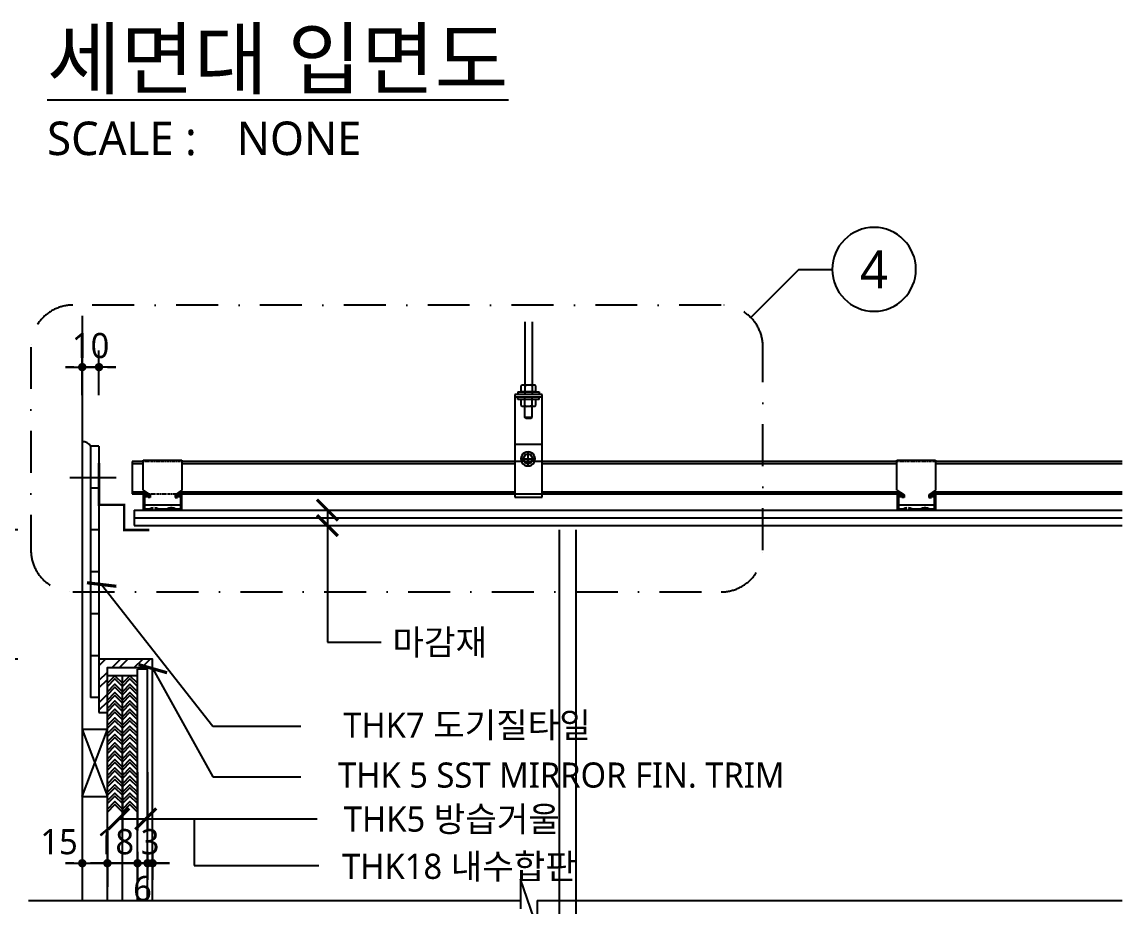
# Model space of a CAD drawing. Header units: millimetres. Extents: x 5 to 8415, y 10 to 5950.
# Drawn here: x 1299 to 2612, y 1717 to 2773 of the extents above; entities that cross this region are included whole.
import ezdxf
from ezdxf.enums import TextEntityAlignment as Align

# ---------------------------------------------------------------- set-up
doc = ezdxf.new("R2010")
doc.units = ezdxf.units.MM
doc.header["$LTSCALE"] = 100
doc.linetypes.add('DASHDOT', pattern=[1, 0.5, -0.25, 0, -0.25])
doc.linetypes.add('HIDDEN2', pattern=[0.1875, 0.125, -0.0625])
doc.layers.get('Defpoints').update_dxf_attribs({"color": 137})
for name, color, linetype in [('3TXT', 3, 'Continuous'), ('A-Leader', 6, 'Continuous'), ('a-TAG-1', 6, 'Continuous'), ('ANGLE', 3, 'Continuous'), ('DIM', 7, 'Continuous'), ('FIN', 5, 'Continuous'), ('FIN3', 3, 'Continuous'), ('FIN4', 4, 'Continuous'), ('FIN7', 7, 'Continuous'), ('MISC', 6, 'Continuous'), ('SYM-LEAD', 6, 'Continuous'), ('TAG', 6, 'Continuous'), ('TILE', 10, 'Continuous'), ('TXT', 3, 'Continuous'), ('WAL', 3, 'Continuous')]:
    doc.layers.add(name, color=color, linetype=linetype)
doc.styles.add('ARIAL', font='malgun.ttf')
doc.styles.add('굴림체(옥산)', font='malgun.ttf')
doc.styles.add('맑은고딕', font='malgun.ttf')
doc.styles.add('스타일1', font='malgun.ttf')
doc.styles.add('스타일2', font='malgun.ttf')
doc.dimstyles.new('CJA-1', dxfattribs={"dimscale": 50, "dimtxt": 3, "dimasz": 1, "dimexe": 2, "dimexo": 3, "dimgap": 1, "dimtad": 1, "dimdec": 0, "dimdsep": 46, "dimlunit": 6, "dimtxsty": '굴림체(옥산)', "dimblk": 'CJDOT', "dimcen": 0.09, "dimclrd": 256, "dimclre": 256, "dimclrt": 3, "dimazin": 2, "dimtfac": 1, "dimtdec": 0, "dimtix": 1, "dimtmove": 2, "dimatfit": 3, "dimldrblk": 'CJDOT', "dimfxl": 1, "dimtolj": 1, "dimtzin": 0, "dimarcsym": 0})
doc.dimstyles.new('DIM-QD 1', dxfattribs={"dimtxt": 3, "dimasz": 1.5, "dimexe": 1, "dimexo": 0, "dimgap": 1, "dimtad": 1, "dimdec": 3, "dimdsep": 46, "dimtxsty": 'ARIAL', "dimblk1": 'ARCHTICK', "dimblk2": 'ARCHTICK', "dimsah": 1, "dimcen": 0, "dimclrd": 256, "dimclre": 256, "dimclrt": 3, "dimazin": 2, "dimtfac": 1, "dimtdec": 3, "dimtix": 1, "dimtmove": 2, "dimatfit": 3, "dimldrblk": 'ARCHTICK', "dimfxl": 1, "dimtolj": 1, "dimtzin": 0, "dimarcsym": 0})

# ---------------------------------------------------------------- blocks, each defined once
blk = doc.blocks.new('CJDOT')
blk.add_line((-2, 0), (2, 0))
at = {"const_width": 0.5}
blk.add_lwpolyline([(-0.25, 0, 1), (0.25, 0, 1)], format="xyb", close=True, dxfattribs=at)
blk = doc.blocks.new('*D14')
at = {"layer": 'Defpoints', "color": 0, "transparency": 16777216}
for p in [(1160.7, 2012.5), (1323.6, 2012.5), (1339.5, 1448.6)]:
    blk.add_point(p, dxfattribs=at)
at = {"layer": 'DIM', "lineweight": -2, "transparency": 16777216}
for p, q in [((1293.6, 2012.5), (1140.7, 2012.5)), ((1160.7, 1458.6), (1160.7, 2002.5)), ((1309.5, 1448.6), (1140.7, 1448.6))]:
    blk.add_line(p, q, dxfattribs=at)
at = {"layer": 'DIM', "lineweight": -2, "transparency": 16777216, "xscale": 10, "yscale": 10, "zscale": 10}
for p, rotation in [((1160.7, 2012.5), 90), ((1160.7, 1448.6), 270)]:
    blk.add_blockref('CJDOT', p, dxfattribs=dict(at, rotation=rotation))
at = {"layer": 'DIM', "color": 3, "transparency": 16777216, "insert": (1135.5, 1730.6), "char_height": 30, "attachment_point": 5, "rotation": 90, "style": '맑은고딕'}
blk.add_mtext('\\A1;VAR.', dxfattribs=at)
blk = doc.blocks.new('*D16')
at = {"layer": 'Defpoints', "color": 0, "transparency": 16777216}
for p in [(1390.6, 2360.9), (1370.6, 2297.4), (1390.6, 2297.4)]:
    blk.add_point(p, dxfattribs=at)
at = {"layer": 'DIM', "lineweight": -2, "transparency": 16777216}
for p, q in [((1370.6, 2327.4), (1370.6, 2380.9)), ((1390.6, 2327.4), (1390.6, 2380.9)), ((1360.6, 2360.9), (1350.6, 2360.9)), ((1370.6, 2360.9), (1390.6, 2360.9)), ((1400.6, 2360.9), (1410.6, 2360.9))]:
    blk.add_line(p, q, dxfattribs=at)
at = {"layer": 'DIM', "lineweight": -2, "transparency": 16777216, "xscale": 10, "yscale": 10, "zscale": 10}
blk.add_blockref('CJDOT', (1370.6, 2360.9), dxfattribs=at)
at = {"layer": 'DIM', "lineweight": -2, "transparency": 16777216, "xscale": 10, "yscale": 10, "zscale": 10, "rotation": 180}
blk.add_blockref('CJDOT', (1390.6, 2360.9), dxfattribs=at)
at = {"layer": 'DIM', "color": 3, "transparency": 16777216, "insert": (1380.6, 2386.4), "char_height": 30, "attachment_point": 5, "style": '맑은고딕'}
blk.add_mtext('\\A1;10', dxfattribs=at)
blk = doc.blocks.new('*D51')
at = {"layer": 'Defpoints', "color": 0, "transparency": 16777216}
for p in [(1323.6, 2166.5), (1160.7, 2012.5), (1323.6, 2012.5)]:
    blk.add_point(p, dxfattribs=at)
at = {"layer": 'DIM', "lineweight": -2, "transparency": 16777216}
for p, q in [((1293.6, 2166.5), (1140.7, 2166.5)), ((1160.7, 2156.5), (1160.7, 2022.5)), ((1293.6, 2012.5), (1140.7, 2012.5))]:
    blk.add_line(p, q, dxfattribs=at)
at = {"layer": 'DIM', "lineweight": -2, "transparency": 16777216, "xscale": 10, "yscale": 10, "zscale": 10}
for p, rotation in [((1160.7, 2166.5), 90), ((1160.7, 2012.5), 270)]:
    blk.add_blockref('CJDOT', p, dxfattribs=dict(at, rotation=rotation))
at = {"layer": 'DIM', "color": 3, "transparency": 16777216, "insert": (1135.5, 2089.5), "char_height": 30, "attachment_point": 5, "rotation": 90, "style": '맑은고딕'}
blk.add_mtext('\\A1;VAR.', dxfattribs=at)
blk = doc.blocks.new('*D55')
at = {"layer": 'Defpoints', "color": 0, "transparency": 16777216}
for p in [(1370.6, 1812.3), (1400.6, 1812.3), (1400.6, 1768.8)]:
    blk.add_point(p, dxfattribs=at)
at = {"layer": 'DIM', "lineweight": -2, "transparency": 16777216}
for p, q in [((1370.6, 1782.3), (1370.6, 1748.8)), ((1400.6, 1782.3), (1400.6, 1748.8)), ((1360.6, 1768.8), (1350.6, 1768.8)), ((1370.6, 1768.8), (1400.6, 1768.8)), ((1410.6, 1768.8), (1420.6, 1768.8))]:
    blk.add_line(p, q, dxfattribs=at)
at = {"layer": 'DIM', "lineweight": -2, "transparency": 16777216, "xscale": 10, "yscale": 10, "zscale": 10}
blk.add_blockref('CJDOT', (1370.6, 1768.8), dxfattribs=at)
at = {"layer": 'DIM', "lineweight": -2, "transparency": 16777216, "xscale": 10, "yscale": 10, "zscale": 10, "rotation": 180}
blk.add_blockref('CJDOT', (1400.6, 1768.8), dxfattribs=at)
at = {"layer": 'DIM', "color": 3, "transparency": 16777216, "insert": (1342.9, 1794.3), "char_height": 30, "attachment_point": 5, "style": '맑은고딕'}
blk.add_mtext('\\A1;15', dxfattribs=at)
blk = doc.blocks.new('*D56')
at = {"layer": 'Defpoints', "color": 0, "transparency": 16777216}
for p in [(1400.6, 1812.3), (1436.6, 1812.3), (1400.6, 1768.8)]:
    blk.add_point(p, dxfattribs=at)
at = {"layer": 'DIM', "lineweight": -2, "transparency": 16777216}
for p, q in [((1400.6, 1782.3), (1400.6, 1748.8)), ((1436.6, 1782.3), (1436.6, 1748.8)), ((1390.6, 1768.8), (1380.6, 1768.8)), ((1436.6, 1768.8), (1400.6, 1768.8)), ((1446.6, 1768.8), (1456.6, 1768.8))]:
    blk.add_line(p, q, dxfattribs=at)
at = {"layer": 'DIM', "lineweight": -2, "transparency": 16777216, "xscale": 10, "yscale": 10, "zscale": 10}
blk.add_blockref('CJDOT', (1400.6, 1768.8), dxfattribs=at)
at = {"layer": 'DIM', "lineweight": -2, "transparency": 16777216, "xscale": 10, "yscale": 10, "zscale": 10, "rotation": 180}
blk.add_blockref('CJDOT', (1436.6, 1768.8), dxfattribs=at)
at = {"layer": 'DIM', "color": 3, "transparency": 16777216, "insert": (1410.2, 1794.3), "char_height": 30, "attachment_point": 5, "style": '맑은고딕'}
blk.add_mtext('\\A1;18', dxfattribs=at)
blk = doc.blocks.new('*D57')
at = {"layer": 'Defpoints', "color": 0, "transparency": 16777216}
for p in [(1436.6, 1812.3), (1448.6, 1812.3), (1448.6, 1768.8)]:
    blk.add_point(p, dxfattribs=at)
at = {"layer": 'DIM', "lineweight": -2, "transparency": 16777216}
for p, q in [((1436.6, 1782.3), (1436.6, 1748.8)), ((1448.6, 1782.3), (1448.6, 1748.8)), ((1426.6, 1768.8), (1416.6, 1768.8)), ((1436.6, 1768.8), (1448.6, 1768.8)), ((1458.6, 1768.8), (1468.6, 1768.8))]:
    blk.add_line(p, q, dxfattribs=at)
at = {"layer": 'DIM', "lineweight": -2, "transparency": 16777216, "xscale": 10, "yscale": 10, "zscale": 10}
blk.add_blockref('CJDOT', (1436.6, 1768.8), dxfattribs=at)
at = {"layer": 'DIM', "lineweight": -2, "transparency": 16777216, "xscale": 10, "yscale": 10, "zscale": 10, "rotation": 180}
blk.add_blockref('CJDOT', (1448.6, 1768.8), dxfattribs=at)
at = {"layer": 'DIM', "color": 3, "transparency": 16777216, "insert": (1442.6, 1738.4), "char_height": 30, "attachment_point": 5, "style": '맑은고딕'}
blk.add_mtext('\\A1;6', dxfattribs=at)
blk = doc.blocks.new('*D58')
at = {"layer": 'Defpoints', "color": 0, "transparency": 16777216}
for p in [(1448.6, 1812.3), (1454.6, 1812.3), (1448.6, 1768.8)]:
    blk.add_point(p, dxfattribs=at)
at = {"layer": 'DIM', "lineweight": -2, "transparency": 16777216}
for p, q in [((1448.6, 1782.3), (1448.6, 1748.8)), ((1454.6, 1782.3), (1454.6, 1748.8)), ((1438.6, 1768.8), (1428.6, 1768.8)), ((1454.6, 1768.8), (1448.6, 1768.8)), ((1464.6, 1768.8), (1474.6, 1768.8))]:
    blk.add_line(p, q, dxfattribs=at)
at = {"layer": 'DIM', "lineweight": -2, "transparency": 16777216, "xscale": 10, "yscale": 10, "zscale": 10}
blk.add_blockref('CJDOT', (1448.6, 1768.8), dxfattribs=at)
at = {"layer": 'DIM', "lineweight": -2, "transparency": 16777216, "xscale": 10, "yscale": 10, "zscale": 10, "rotation": 180}
blk.add_blockref('CJDOT', (1454.6, 1768.8), dxfattribs=at)
at = {"layer": 'DIM', "color": 3, "transparency": 16777216, "insert": (1451.6, 1794.3), "char_height": 30, "attachment_point": 5, "style": '맑은고딕'}
blk.add_mtext('\\A1;3', dxfattribs=at)
blk = doc.blocks.new('dwgtitle')
at = {"layer": '3TXT', "color": 3, "style": '스타일1'}
blk.add_text('SCALE :', height=400, dxfattribs=at).set_placement((523758, 1042197))
for tag, p, height in [('%%UTITLE', (523758, 1042996), 700), ('1/100', (526022, 1042197), 400)]:
    blk.add_attdef(tag, p, '', height=height, dxfattribs=at)
at = {"layer": '3TXT', "color": 6, "style": '스타일2'}
blk.add_attdef('A', text='', height=1000, dxfattribs=at).set_placement((523022, 1042837), align=Align.MIDDLE)
blk = doc.blocks.new('T-8')
at = {"layer": 'TAG', "color": 2}
blk.add_circle((0, 0), 5, dxfattribs=at)
at = {"layer": 'TAG', "color": 3, "style": '스타일1'}
blk.add_attdef('1', text='', height=4.5, dxfattribs=at).set_placement((0, 0), align=Align.MIDDLE)
blk = doc.blocks.new('_ArchTick')
at = {"color": 0, "linetype": 'ByBlock', "const_width": 0.15}
blk.add_lwpolyline([(-0.5, -0.5), (0.5, 0.5)], dxfattribs=at)

msp = doc.modelspace()

# ---------------------------------------------------------------- hatches: boundary and pattern name
at = {"layer": 'FIN'}
h = msp.add_hatch(dxfattribs=at)
h.set_pattern_fill('ANSI32', color=256, scale=50, style=0)
h.set_pattern_definition([(45, (-4276.436, -153.469), (-13.25825, 13.25825), []), (45, (-4267.598, -153.469), (-13.25825, 13.25825), [])])
h.paths.add_polyline_path([(1390.6094, 2012.5056), (1390.6094, 1948.5056), (1400.6094, 1948.5056), (1400.6094, 2002.5056), (1454.6094, 2002.5056), (1454.6094, 2012.5056)])

# ---------------------------------------------------------------- linework, layer by layer
at = {"layer": 'A-Leader', "ltscale": 0.2}
for p, q in [((1416.3402, 1821.7407), (1504.2093, 1821.7407)), ((1504.2093, 1821.7407), (1504.2093, 1766.2605)), ((1504.2093, 1766.2605), (1652.9459, 1766.2605))]:
    msp.add_line(p, q, dxfattribs=at)
at = {"layer": 'a-TAG-1', "color": 2, "ltscale": 0.2}
msp.add_lwpolyline([(2168.6967, 2420.244), (2226.0201, 2477.5905), (2266.0201, 2477.5905)], dxfattribs=at)
at = {"layer": 'ANGLE'}
for p, q in [((1432.5881, 2190.1522), (2612.0637, 2190.1522)), ((1432.5881, 2180.9289), (2612.0637, 2180.9289)), ((1432.5881, 2171.7056), (2612.0637, 2171.7056))]:
    msp.add_line(p, q, dxfattribs=at)
at = {"layer": 'FIN'}
for p, q in [((1380.6094, 2266.5056), (1380.6094, 1966.5056)), ((1390.6094, 2266.5056), (1380.6094, 2266.5056)), ((1390.6094, 2266.5056), (1390.6094, 1966.5056)), ((1390.6094, 2216.5056), (1380.6094, 2216.5056)), ((1390.6094, 2166.5056), (1380.6094, 2166.5056)), ((1939.9737, 2166.5056), (1939.9737, 505.7283)), ((1959.9737, 2166.5056), (1959.9737, 505.7283)), ((1390.6094, 2116.5056), (1380.6094, 2116.5056)), ((1390.6094, 2066.5056), (1380.6094, 2066.5056)), ((1390.6094, 2016.5056), (1380.6094, 2016.5056)), ((1448.6094, 2000.5056), (1436.6094, 2000.5056)), ((1390.6094, 1966.5056), (1380.6094, 1966.5056))]:
    msp.add_line(p, q, dxfattribs=at)
at = {"layer": 'FIN3'}
msp.add_line((1432.5881, 2190.1522), (1432.5881, 2171.7056), dxfattribs=at)
at = {"layer": 'FIN4'}
for p, q in [((1430.3036, 2248.2986), (1430.3036, 2209.4637)), ((1443.3663, 2248.2986), (1430.3036, 2248.2986)), ((1887.0026, 2248.2986), (1489.5798, 2248.2986)), ((2343.3663, 2248.2986), (1919.624, 2248.2986)), ((2612.0637, 2248.2986), (2389.5798, 2248.2986)), ((1430.3036, 2245.8626), (1443.3663, 2245.8626)), ((1489.5798, 2245.8626), (1887.0026, 2245.8626)), ((1919.624, 2245.8626), (2343.3663, 2245.8626)), ((2389.5798, 2245.8626), (2612.0637, 2245.8626)), ((1430.3036, 2211.935), (1446.6496, 2211.935)), ((1430.3036, 2209.4637), (1450.5331, 2209.4637)), ((1443.4722, 2209.4637), (1443.4722, 2190.0463)), ((1448.5913, 2209.4637), (1443.4722, 2209.4637)), ((1445.0256, 2207.9456), (1445.0256, 2191.5997)), ((1448.0618, 2207.9456), (1445.0256, 2207.9456)), ((1450.5331, 2205.4743), (1448.0618, 2207.9456)), ((1451.5569, 2206.4982), (1448.5913, 2209.4637)), ((1450.5331, 2205.4743), (1451.5569, 2206.4982)), ((1484.6725, 2209.4637), (1481.7069, 2206.4982)), ((1481.7069, 2206.4982), (1482.7308, 2205.4743)), ((1482.7308, 2209.4637), (1887.1085, 2209.4637)), ((1485.1668, 2207.9456), (1482.7308, 2205.4743)), ((1489.6857, 2209.4637), (1484.6725, 2209.4637)), ((1488.1323, 2207.9456), (1485.1668, 2207.9456)), ((1486.5083, 2211.935), (1887.1085, 2211.935)), ((1488.1323, 2191.5997), (1488.1323, 2207.9456)), ((1489.6857, 2190.0463), (1489.6857, 2209.4637)), ((1919.624, 2211.935), (2346.7029, 2211.935)), ((1919.624, 2209.4637), (2350.5956, 2209.4637)), ((2343.4722, 2209.4637), (2343.4722, 2190.0463)), ((2348.5913, 2209.4637), (2343.4722, 2209.4637)), ((2345.0256, 2207.9456), (2345.0256, 2191.5997)), ((2348.0618, 2207.9456), (2345.0256, 2207.9456)), ((2350.5331, 2205.4743), (2348.0618, 2207.9456)), ((2351.5569, 2206.4982), (2348.5913, 2209.4637)), ((2350.5331, 2205.4743), (2351.5569, 2206.4982)), ((2384.6725, 2209.4637), (2381.7069, 2206.4982)), ((2381.7069, 2206.4982), (2382.7308, 2205.4743)), ((2385.1668, 2207.9456), (2382.7308, 2205.4743)), ((2382.7601, 2209.4637), (2612.0637, 2209.4637)), ((2389.6857, 2209.4637), (2384.6725, 2209.4637)), ((2388.1323, 2207.9456), (2385.1668, 2207.9456)), ((2386.6099, 2211.935), (2612.0637, 2211.935)), ((2388.1323, 2191.5997), (2388.1323, 2207.9456)), ((2389.6857, 2190.0463), (2389.6857, 2209.4637)), ((1443.4722, 2190.0463), (1451.5569, 2190.0463)), ((1445.0256, 2191.5997), (1451.5569, 2191.5997)), ((1453.2868, 2192.4117), (1451.5569, 2191.5997)), ((1453.2868, 2190.8583), (1451.5569, 2190.0463)), ((1455.2286, 2192.8), (1453.2868, 2192.4117)), ((1455.2286, 2191.2819), (1453.2868, 2190.8583)), ((1459.1121, 2192.4117), (1457.1703, 2192.8)), ((1459.1121, 2190.8583), (1457.1703, 2191.2819)), ((1460.9479, 2191.5997), (1459.1121, 2192.4117)), ((1460.9479, 2190.0463), (1459.1121, 2190.8583)), ((1460.9479, 2191.5997), (1472.21, 2191.5997)), ((1460.9479, 2190.0463), (1472.21, 2190.0463)), ((1473.9399, 2192.4117), (1472.21, 2191.5997)), ((1473.9399, 2190.8583), (1472.21, 2190.0463)), ((1475.8817, 2192.8), (1473.9399, 2192.4117)), ((1475.8817, 2191.2819), (1473.9399, 2190.8583)), ((1477.8234, 2192.8), (1475.8817, 2192.8)), ((1477.8234, 2191.2819), (1475.8817, 2191.2819)), ((1479.7652, 2192.4117), (1477.8234, 2192.8)), ((1479.7652, 2190.8583), (1477.8234, 2191.2819)), ((1481.601, 2191.5997), (1479.7652, 2192.4117)), ((1481.601, 2190.0463), (1479.7652, 2190.8583)), ((1481.601, 2191.5997), (1488.1323, 2191.5997)), ((1481.601, 2190.0463), (1489.6857, 2190.0463)), ((2343.4722, 2190.0463), (2351.5569, 2190.0463)), ((2345.0256, 2191.5997), (2351.5569, 2191.5997)), ((2353.2868, 2192.4117), (2351.5569, 2191.5997)), ((2353.2868, 2190.8583), (2351.5569, 2190.0463)), ((2355.2286, 2192.8), (2353.2868, 2192.4117)), ((2355.2286, 2191.2819), (2353.2868, 2190.8583)), ((2359.1121, 2192.4117), (2357.1703, 2192.8)), ((2359.1121, 2190.8583), (2357.1703, 2191.2819)), ((2360.9479, 2191.5997), (2359.1121, 2192.4117)), ((2360.9479, 2190.0463), (2359.1121, 2190.8583)), ((2360.9479, 2191.5997), (2372.21, 2191.5997)), ((2360.9479, 2190.0463), (2372.21, 2190.0463)), ((2373.9399, 2192.4117), (2372.21, 2191.5997)), ((2373.9399, 2190.8583), (2372.21, 2190.0463)), ((2375.8817, 2192.8), (2373.9399, 2192.4117)), ((2375.8817, 2191.2819), (2373.9399, 2190.8583)), ((2377.8234, 2192.8), (2375.8817, 2192.8)), ((2377.8234, 2191.2819), (2375.8817, 2191.2819)), ((2379.7652, 2192.4117), (2377.8234, 2192.8)), ((2379.7652, 2190.8583), (2377.8234, 2191.2819)), ((2381.601, 2191.5997), (2379.7652, 2192.4117)), ((2381.601, 2190.0463), (2379.7652, 2190.8583)), ((2381.601, 2191.5997), (2388.1323, 2191.5997)), ((2381.601, 2190.0463), (2389.6857, 2190.0463))]:
    msp.add_line(p, q, dxfattribs=at)
at = {"layer": 'FIN7'}
for p, q in [((1898.8649, 2414.8279), (1898.8649, 2339.7725)), ((1907.8676, 2414.8279), (1907.8676, 2339.7725)), ((1895.6875, 2339.7725), (1894.346, 2338.5722)), ((1894.346, 2338.5722), (1894.346, 2331.7231)), ((1895.6875, 2339.7725), (1897.5234, 2339.7725)), ((1897.5234, 2339.7725), (1909.1738, 2339.7725)), ((1897.5234, 2339.7725), (1898.8649, 2338.5722)), ((1898.8649, 2338.5722), (1901.5128, 2339.7725)), ((1898.8649, 2338.5722), (1898.8649, 2331.7231)), ((1907.8676, 2338.5722), (1905.2197, 2339.7725)), ((1909.1738, 2339.7725), (1907.8676, 2338.5722)), ((1907.8676, 2338.5722), (1907.8676, 2331.7231)), ((1909.1738, 2339.7725), (1911.045, 2339.7725)), ((1912.3512, 2338.5722), (1911.045, 2339.7725)), ((1912.3512, 2331.7231), (1912.3512, 2338.5722)), ((1887.0026, 2328.3339), (1887.0026, 2205.6862)), ((1919.7299, 2328.3339), (1887.0026, 2328.3339)), ((1887.0026, 2325.4742), (1919.624, 2325.4742)), ((1890.6037, 2331.5113), (1890.6037, 2328.7575)), ((1890.6037, 2331.5113), (1916.1288, 2331.5113)), ((1890.6037, 2328.7575), (1916.1288, 2328.7575)), ((1890.6037, 2322.2968), (1890.6037, 2325.0506)), ((1916.1288, 2325.0506), (1890.6037, 2325.0506)), ((1894.346, 2331.7231), (1912.3512, 2331.7231)), ((1898.8649, 2331.7231), (1898.8649, 2328.3339)), ((1898.8649, 2322.085), (1898.8649, 2325.4742)), ((1907.8676, 2331.7231), (1907.8676, 2328.3339)), ((1907.8676, 2322.085), (1907.8676, 2325.4742)), ((1916.1288, 2331.5113), (1916.1288, 2328.7575)), ((1916.1288, 2322.2968), (1916.1288, 2325.0506)), ((1919.7299, 2205.6862), (1919.7299, 2328.3339)), ((1916.1288, 2322.2968), (1890.6037, 2322.2968)), ((1894.346, 2322.085), (1894.346, 2315.2712)), ((1912.3512, 2322.085), (1894.346, 2322.085)), ((1894.346, 2315.2712), (1895.6875, 2314.0356)), ((1897.5234, 2314.0356), (1895.6875, 2314.0356)), ((1897.5234, 2314.0356), (1898.8649, 2315.2712)), ((1909.1738, 2314.0356), (1897.5234, 2314.0356)), ((1898.8649, 2315.2712), (1898.8649, 2322.085)), ((1898.8649, 2315.2712), (1901.5128, 2314.0356)), ((1898.8649, 2300.9376), (1898.8649, 2314.0356)), ((1907.8676, 2315.2712), (1905.2197, 2314.0356)), ((1907.8676, 2315.2712), (1907.8676, 2322.085)), ((1909.1738, 2314.0356), (1907.8676, 2315.2712)), ((1907.8676, 2300.9376), (1907.8676, 2314.0356)), ((1911.045, 2314.0356), (1909.1738, 2314.0356)), ((1911.045, 2314.0356), (1912.3512, 2315.2712)), ((1912.3512, 2315.2712), (1912.3512, 2322.085)), ((1907.8676, 2300.9376), (1898.8649, 2300.9376)), ((1900.383, 2299.4195), (1898.8649, 2300.9376)), ((1906.3142, 2299.4195), (1900.383, 2299.4195)), ((1906.3142, 2299.4195), (1907.8676, 2300.9376)), ((1887.0026, 2268.7399), (1919.624, 2268.7399)), ((1900.7008, 2259.5608), (1898.6531, 2258.7488)), ((1902.8543, 2259.7726), (1900.7008, 2259.5608)), ((1905.0079, 2259.5608), (1902.8543, 2259.7726)), ((1902.8543, 2243.815), (1902.8543, 2259.1371)), ((1907.0556, 2258.7488), (1905.0079, 2259.5608)), ((1443.3663, 2250.0286), (1489.5798, 2250.0286)), ((1443.3663, 2214.0533), (1443.3663, 2250.0286)), ((1489.5798, 2250.0286), (1489.5798, 2213.8415)), ((1919.624, 2248.2986), (1887.0026, 2248.2986)), ((1894.6637, 2253.5237), (1894.4519, 2251.3701)), ((1894.4519, 2251.3701), (1894.6637, 2249.2166)), ((1895.511, 2255.5714), (1894.6637, 2253.5237)), ((1894.6637, 2249.2166), (1895.511, 2247.1689)), ((1895.1933, 2251.4761), (1910.5154, 2251.4761)), ((1896.8173, 2257.4072), (1895.511, 2255.5714)), ((1895.511, 2247.1689), (1896.8173, 2245.3331)), ((1898.6531, 2258.7488), (1896.8173, 2257.4072)), ((1899.8888, 2256.5952), (1896.8173, 2251.3701)), ((1896.8173, 2251.3701), (1899.8888, 2246.1451)), ((1905.8199, 2256.5952), (1899.8888, 2256.5952)), ((1899.8888, 2246.1451), (1905.8199, 2246.1451)), ((1908.8914, 2251.3701), (1905.8199, 2256.5952)), ((1905.8199, 2246.1451), (1908.8914, 2251.3701)), ((1908.8914, 2257.4072), (1907.0556, 2258.7488)), ((1910.1977, 2255.5714), (1908.8914, 2257.4072)), ((1908.8914, 2245.3331), (1910.1977, 2247.1689)), ((1911.045, 2253.5237), (1910.1977, 2255.5714)), ((1910.1977, 2247.1689), (1911.045, 2249.2166)), ((1911.2568, 2251.3701), (1911.045, 2253.5237)), ((1911.045, 2249.2166), (1911.2568, 2251.3701)), ((2343.3663, 2250.0286), (2389.5798, 2250.0286)), ((2343.3663, 2214.0533), (2343.3663, 2250.0286)), ((2389.5798, 2250.0286), (2389.5798, 2213.8415)), ((1896.8173, 2245.3331), (1898.6531, 2244.0268)), ((1898.6531, 2244.0268), (1900.7008, 2243.1795)), ((1900.7008, 2243.1795), (1902.8543, 2243.003)), ((1902.8543, 2243.003), (1905.0079, 2243.1795)), ((1905.0079, 2243.1795), (1907.0556, 2244.0268)), ((1907.0556, 2244.0268), (1908.8914, 2245.3331)), ((1443.3663, 2214.0533), (1451.8747, 2208.6517)), ((1451.8747, 2208.6517), (1451.8747, 2205.1566)), ((1489.5798, 2213.8415), (1481.4951, 2208.6517)), ((1481.4951, 2208.6517), (1481.4951, 2205.1566)), ((1887.1085, 2209.4637), (1919.624, 2209.4637)), ((2343.3663, 2214.0533), (2351.8747, 2208.6517)), ((2351.8747, 2208.6517), (2351.8747, 2205.1566)), ((2389.5798, 2213.8415), (2381.4951, 2208.6517)), ((2381.4951, 2208.6517), (2381.4951, 2205.1566)), ((1449.1209, 2205.898), (1445.0256, 2205.898)), ((1445.0256, 2196.4717), (1488.1323, 2196.4717)), ((1449.1209, 2205.1566), (1449.1209, 2205.898)), ((1451.8747, 2205.1566), (1449.1209, 2205.1566)), ((1481.4951, 2205.1566), (1484.4607, 2205.1566)), ((1484.4607, 2206.2863), (1488.1323, 2206.2863)), ((1484.4607, 2205.1566), (1484.4607, 2206.2863)), ((1887.0026, 2205.6862), (1919.7299, 2205.6862)), ((2349.1209, 2205.898), (2345.0256, 2205.898)), ((2345.0256, 2196.4717), (2388.1323, 2196.4717)), ((2349.1209, 2205.1566), (2349.1209, 2205.898)), ((2351.8747, 2205.1566), (2349.1209, 2205.1566)), ((2381.4951, 2205.1566), (2384.4607, 2205.1566)), ((2384.4607, 2206.2863), (2388.1323, 2206.2863)), ((2384.4607, 2205.1566), (2384.4607, 2206.2863))]:
    msp.add_line(p, q, dxfattribs=at)
at = {"layer": 'FIN7', "linetype": 'HIDDEN2', "ltscale": 0.1}
for p, q in [((1489.5798, 2248.2986), (1443.3663, 2248.2986)), ((2389.5798, 2248.2986), (2343.3663, 2248.2986)), ((1450.5331, 2209.4637), (1482.7308, 2209.4637)), ((2350.5331, 2209.4637), (2350.5956, 2209.4637))]:
    msp.add_line(p, q, dxfattribs=at)
at = {"layer": 'MISC'}
msp.add_line((1355.9533, 2229.3324), (1411.1556, 2229.3324), dxfattribs=at)
at = {"layer": 'MISC', "const_width": 3}
msp.add_lwpolyline([(1390.6094, 2246.5056), (1390.6094, 2196.5056), (1420.6094, 2196.5056), (1420.6094, 2166.5056), (1450.6094, 2166.5056)], dxfattribs=at)
at = {"layer": 'TAG', "color": 2, "linetype": 'DASHDOT'}
msp.add_lwpolyline([(1309.3165, 2384.8886), (1309.3165, 2142.602, 0.414213562), (1359.3165, 2092.602), (2133.3413, 2092.602, 0.414213562), (2183.3413, 2142.602), (2183.3413, 2384.8886, 0.414213562), (2133.3413, 2434.8886), (1359.3165, 2434.8886, 0.414213562)], format="xyb", close=True, dxfattribs=at)
at = {"layer": 'TILE'}
msp.add_line((1436.6094, 1992.5056), (1400.6094, 1992.5056), dxfattribs=at)
for points in [[(1400.6094, 1983.5056), (1409.6094, 1992.5056), (1418.6094, 1983.5056)], [(1400.6094, 1979.9056), (1409.6094, 1988.9056), (1418.6094, 1979.9056)], [(1436.6094, 1983.5056), (1427.6094, 1992.5056), (1418.6094, 1983.5056)], [(1436.6094, 1979.9056), (1427.6094, 1988.9056), (1418.6094, 1979.9056)], [(1400.6094, 1973.5056), (1409.6094, 1982.5056), (1418.6094, 1973.5056)], [(1400.6094, 1969.9056), (1409.6094, 1978.9056), (1418.6094, 1969.9056)], [(1400.6094, 1963.5056), (1409.6094, 1972.5056), (1418.6094, 1963.5056)], [(1436.6094, 1973.5056), (1427.6094, 1982.5056), (1418.6094, 1973.5056)], [(1436.6094, 1969.9056), (1427.6094, 1978.9056), (1418.6094, 1969.9056)], [(1436.6094, 1963.5056), (1427.6094, 1972.5056), (1418.6094, 1963.5056)], [(1400.6094, 1959.9056), (1409.6094, 1968.9056), (1418.6094, 1959.9056)], [(1400.6094, 1953.5056), (1409.6094, 1962.5056), (1418.6094, 1953.5056)], [(1400.6094, 1949.9056), (1409.6094, 1958.9056), (1418.6094, 1949.9056)], [(1436.6094, 1959.9056), (1427.6094, 1968.9056), (1418.6094, 1959.9056)], [(1436.6094, 1953.5056), (1427.6094, 1962.5056), (1418.6094, 1953.5056)], [(1436.6094, 1949.9056), (1427.6094, 1958.9056), (1418.6094, 1949.9056)], [(1400.6094, 1943.5056), (1409.6094, 1952.5056), (1418.6094, 1943.5056)], [(1400.6094, 1939.9056), (1409.6094, 1948.9056), (1418.6094, 1939.9056)], [(1436.6094, 1943.5056), (1427.6094, 1952.5056), (1418.6094, 1943.5056)], [(1436.6094, 1939.9056), (1427.6094, 1948.9056), (1418.6094, 1939.9056)], [(1400.6094, 1933.5056), (1409.6094, 1942.5056), (1418.6094, 1933.5056)], [(1400.6094, 1929.9056), (1409.6094, 1938.9056), (1418.6094, 1929.9056)], [(1400.6094, 1923.5056), (1409.6094, 1932.5056), (1418.6094, 1923.5056)], [(1436.6094, 1933.5056), (1427.6094, 1942.5056), (1418.6094, 1933.5056)], [(1436.6094, 1929.9056), (1427.6094, 1938.9056), (1418.6094, 1929.9056)], [(1436.6094, 1923.5056), (1427.6094, 1932.5056), (1418.6094, 1923.5056)], [(1400.6094, 1919.9056), (1409.6094, 1928.9056), (1418.6094, 1919.9056)], [(1400.6094, 1913.5056), (1409.6094, 1922.5056), (1418.6094, 1913.5056)], [(1400.6094, 1909.9056), (1409.6094, 1918.9056), (1418.6094, 1909.9056)], [(1436.6094, 1919.9056), (1427.6094, 1928.9056), (1418.6094, 1919.9056)], [(1436.6094, 1913.5056), (1427.6094, 1922.5056), (1418.6094, 1913.5056)], [(1436.6094, 1909.9056), (1427.6094, 1918.9056), (1418.6094, 1909.9056)], [(1400.6094, 1903.5056), (1409.6094, 1912.5056), (1418.6094, 1903.5056)], [(1400.6094, 1899.9056), (1409.6094, 1908.9056), (1418.6094, 1899.9056)], [(1436.6094, 1903.5056), (1427.6094, 1912.5056), (1418.6094, 1903.5056)], [(1436.6094, 1899.9056), (1427.6094, 1908.9056), (1418.6094, 1899.9056)], [(1400.6094, 1893.5056), (1409.6094, 1902.5056), (1418.6094, 1893.5056)], [(1400.6094, 1889.9056), (1409.6094, 1898.9056), (1418.6094, 1889.9056)], [(1400.6094, 1883.5056), (1409.6094, 1892.5056), (1418.6094, 1883.5056)], [(1436.6094, 1893.5056), (1427.6094, 1902.5056), (1418.6094, 1893.5056)], [(1436.6094, 1889.9056), (1427.6094, 1898.9056), (1418.6094, 1889.9056)], [(1436.6094, 1883.5056), (1427.6094, 1892.5056), (1418.6094, 1883.5056)], [(1400.6094, 1879.9056), (1409.6094, 1888.9056), (1418.6094, 1879.9056)], [(1400.6094, 1873.5056), (1409.6094, 1882.5056), (1418.6094, 1873.5056)], [(1400.6094, 1869.9056), (1409.6094, 1878.9056), (1418.6094, 1869.9056)], [(1436.6094, 1879.9056), (1427.6094, 1888.9056), (1418.6094, 1879.9056)], [(1436.6094, 1873.5056), (1427.6094, 1882.5056), (1418.6094, 1873.5056)], [(1436.6094, 1869.9056), (1427.6094, 1878.9056), (1418.6094, 1869.9056)], [(1400.6094, 1863.5056), (1409.6094, 1872.5056), (1418.6094, 1863.5056)], [(1400.6094, 1859.9056), (1409.6094, 1868.9056), (1418.6094, 1859.9056)], [(1436.6094, 1863.5056), (1427.6094, 1872.5056), (1418.6094, 1863.5056)], [(1436.6094, 1859.9056), (1427.6094, 1868.9056), (1418.6094, 1859.9056)], [(1400.6094, 1853.5056), (1409.6094, 1862.5056), (1418.6094, 1853.5056)], [(1400.6094, 1849.9056), (1409.6094, 1858.9056), (1418.6094, 1849.9056)], [(1400.6094, 1843.5056), (1409.6094, 1852.5056), (1418.6094, 1843.5056)], [(1436.6094, 1853.5056), (1427.6094, 1862.5056), (1418.6094, 1853.5056)], [(1436.6094, 1849.9056), (1427.6094, 1858.9056), (1418.6094, 1849.9056)], [(1436.6094, 1843.5056), (1427.6094, 1852.5056), (1418.6094, 1843.5056)], [(1400.6094, 1839.9056), (1409.6094, 1848.9056), (1418.6094, 1839.9056)], [(1400.6094, 1833.5056), (1409.6094, 1842.5056), (1418.6094, 1833.5056)], [(1400.6094, 1829.9056), (1409.6094, 1838.9056), (1418.6094, 1829.9056)], [(1436.6094, 1839.9056), (1427.6094, 1848.9056), (1418.6094, 1839.9056)], [(1436.6094, 1833.5056), (1427.6094, 1842.5056), (1418.6094, 1833.5056)], [(1436.6094, 1829.9056), (1427.6094, 1838.9056), (1418.6094, 1829.9056)]]:
    msp.add_lwpolyline(points, dxfattribs=at)
at = {"layer": 'WAL'}
for p, q in [((1370.6094, 2422.1216), (1370.6094, 1724.4465)), ((1436.6094, 1724.4465), (1436.6094, 2000.5056)), ((1448.6094, 1724.4465), (1448.6094, 2000.5056)), ((1454.6094, 1724.4465), (1454.6094, 2002.5056)), ((1400.6094, 1724.4465), (1400.6094, 1992.5056)), ((1418.6094, 1724.4465), (1418.6094, 1992.5056)), ((1370.6094, 1848.5056), (1400.6094, 1928.5056)), ((1370.6094, 1928.5056), (1400.6094, 1848.5056)), ((1418.6094, 1877.5003), (1418.6094, 1807.9533)), ((1436.6094, 1877.5003), (1436.6094, 1807.9533)), ((1448.6094, 1877.5003), (1448.6094, 1807.9533)), ((1400.6094, 1810.27), (1400.6094, 1740.723)), ((1913.8707, 1692.1392), (1893.8707, 1749.9523)), ((1893.8707, 1749.9523), (1893.8707, 1714.4465)), ((1306.4591, 1724.4465), (1893.8707, 1724.4465)), ((1913.8707, 1724.4465), (2612.0637, 1724.4465)), ((1913.8707, 1724.4465), (1913.8707, 1692.1392))]:
    msp.add_line(p, q, dxfattribs=at)
for points in [[(1390.6094, 1948.5056), (1400.6094, 1948.5056), (1400.6094, 2002.5056), (1454.6094, 2002.5056), (1454.6094, 2012.5056), (1390.6094, 2012.5056)], [(1400.6094, 1848.5056), (1400.6094, 1928.5056), (1370.6094, 1928.5056), (1370.6094, 1848.5056)]]:
    msp.add_lwpolyline(points, close=True, dxfattribs=at)
msp.add_arc((1371.1329, 2260.9007), 11.01, 30.6023923, 92.7253186, dxfattribs=at)

# ---------------------------------------------------------------- block references
ref = msp.add_blockref('T-8', (2316.0201, 2477.5905), dxfattribs=dict(xscale=-10, yscale=10, zscale=10, rotation=180))
ref.add_attrib('1', '4', dxfattribs={"layer": 'TAG', "color": 3, "height": 45, "style": '스타일1'}).set_placement((2316.0201, 2477.5905), align=Align.MIDDLE)
at = {"layer": 'TAG', "linetype": 'Continuous'}
ref = msp.add_blockref('dwgtitle', (-51047.1176, -101605.7686), dxfattribs=dict(at, xscale=0.1000000000003638, yscale=0.1000000000003638, zscale=0.1000000000003638))
ref.add_attrib('%%UTITLE', '%%u세면대 입면도', (1328.638, 2693.8093), dxfattribs={"color": 3, "height": 70, "style": '맑은고딕'})
ref.add_attrib('1/100', 'NONE', (1555.0995, 2613.9379), dxfattribs={"color": 3, "height": 40, "style": '맑은고딕'})
ref.add_attrib('A', 'B', dxfattribs={"color": 6, "height": 100, "style": '맑은고딕'}).set_placement((1255.114, 2677.9093), align=Align.MIDDLE)

# ---------------------------------------------------------------- texts
at = {"layer": 'TXT', "style": '스타일1'}
msp.add_text('마감재', height=30, dxfattribs=at).set_placement((1741.0239, 2032.4855), align=Align.MIDDLE_LEFT)
for s, p in [('THK7 도기질타일', (1830.034, 1933.5666)), ('THK 5 SST MIRROR FIN. TRIM', (1942.5679, 1874.0201)), ('THK5 방습거울', (1811.9185, 1821.5086)), ('THK18 내수합판', (1820.9547, 1765.0918))]:
    msp.add_text(s, height=30, dxfattribs=at).set_placement(p, align=Align.MIDDLE_CENTER)

# ---------------------------------------------------------------- dimensions: what is measured, and where the dimension line sits
at = {"layer": 'DIM'}
for base, p1, p2, angle, text, picture, middle in [((1390.6094, 2360.8654), (1370.6094, 2297.3849), (1390.6094, 2297.3849), 180, '10', '*D16', (1380.6094, 2386.4463)), ((1160.7224, 2012.5056), (1323.5531, 2166.5056), (1323.5531, 2012.5056), 270, 'VAR.', '*D51', (1135.4881, 2089.5056)), ((1160.7224, 2012.5056), (1339.487, 1448.6235), (1323.5531, 2012.5056), 270, 'VAR.', '*D14', (1135.4881, 1730.5645)), ((1448.6094, 1768.8486), (1454.6094, 1812.2964), (1448.6094, 1812.2964), 180, '3', '*D58', (1451.6094, 1794.3479))]:
    dim = msp.add_linear_dim(base=base, p1=p1, p2=p2, angle=angle, text=text, dimstyle='CJA-1', override={"dimscale": 10, "dimtxsty": '맑은고딕'}, dxfattribs=at)
    dim.commit()
    dim.dimension.update_dxf_attribs({"geometry": picture, "text_midpoint": middle})
for base, p1, p2, text, picture, middle in [((1400.6094, 1768.8486), (1370.6094, 1812.2964), (1400.6094, 1812.2964), '15', '*D55', (1342.9026, 1794.3486)), ((1400.6094, 1768.8486), (1436.6094, 1812.2964), (1400.6094, 1812.2964), '18', '*D56', (1410.1974, 1794.3486)), ((1448.6094, 1768.8486), (1436.6094, 1812.2964), (1448.6094, 1812.2964), '6', '*D57', (1442.6094, 1738.3572))]:
    dim = msp.add_linear_dim(base=base, p1=p1, p2=p2, angle=180, text=text, dimstyle='CJA-1', override={"dimscale": 10, "dimtxsty": '맑은고딕'}, dxfattribs=at)
    dim.commit()
    dim.dimension.update_dxf_attribs({"geometry": picture, "text_midpoint": middle, "dimtype": 160})

# ---------------------------------------------------------------- leaders
at = {"layer": 'SYM-LEAD', "color": 6}
for points in [[(1663.341, 2190.3109), (1663.341, 2032.4855), (1727.3373, 2032.4855)], [(1663.341, 2171.7056), (1663.341, 2032.4855), (1727.3373, 2032.4855)], [(1393.7864, 2101.4078), (1526.3702, 1932.5602), (1631.5512, 1932.5602)], [(1454.8904, 2000.9898), (1526.3702, 1871.777), (1631.5512, 1871.777)], [(1414.1367, 1821.7407), (1479.5523, 1821.7407), (1584.7332, 1821.7407)], [(1446.476, 1821.7407), (1511.8916, 1821.7407), (1650.9331, 1821.7407)]]:
    msp.add_leader(points, dimstyle='DIM-QD 1', override={"dimscale": 10, "dimasz": 2.5, "dimtad": 0, "dimclrd": 6}, dxfattribs=at)

doc.saveas('drawing.dxf')
